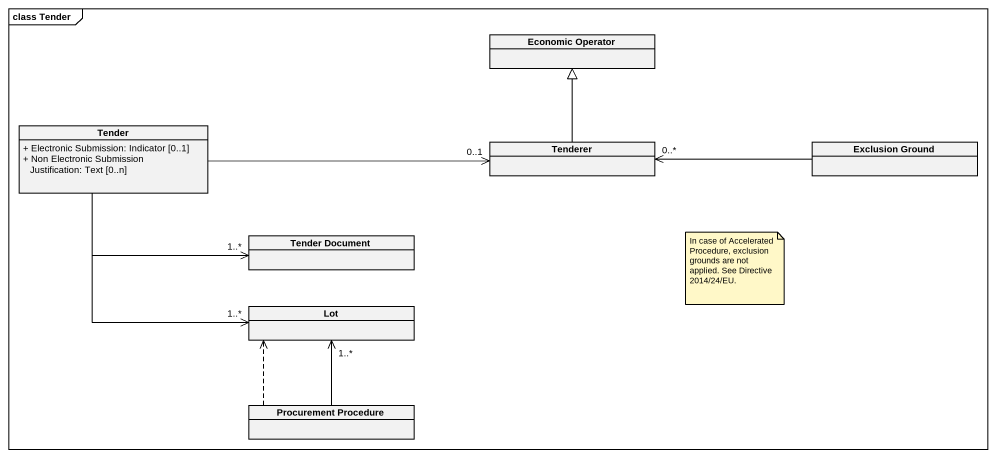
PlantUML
@startuml
mainframe class Tender
hide circle
hide empty members
skinparam classAttributeIconSize 0
class "Economic Operator" as Economic_Operator
class Tender {
  + Electronic Submission: Indicator [0..1]
  + Non Electronic Submission Justification: Text [0..n]
}
class Tenderer
class "Exclusion Ground" as Exclusion_Ground
class "Tender Document" as Tender_Document
class Lot
class "Procurement Procedure" as Procurement_Procedure
Tender -right-> "0..1" Tenderer
Tender -right-> "1..*" Tender_Document
Tender --> "1..*" Lot
Tenderer -up-|> Economic_Operator
Exclusion_Ground -left-> "0..*" Tenderer
Procurement_Procedure .up.> Lot
Procurement_Procedure -up-> "1..*" Lot
note as N1
  In case of Accelerated Procedure, exclusion grounds are not applied. See Directive 2014/24/EU.
end note
@enduml
